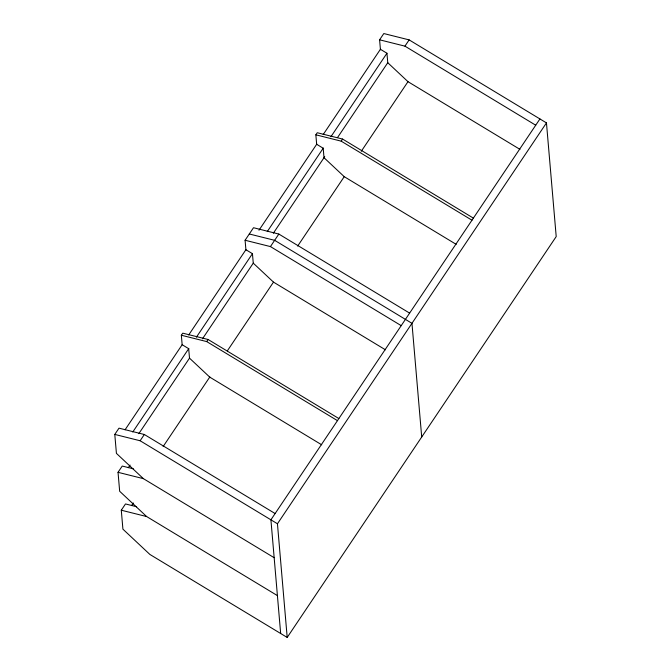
<?xml version="1.0" encoding="UTF-8"?>
<svg xmlns="http://www.w3.org/2000/svg" width="671" height="671" viewBox="0 0 671 671"><rect width="100%" height="100%" fill="white"/><g stroke="black" fill="none" stroke-linecap="round" stroke-linejoin="round"><path stroke-width="1.01" d="M274.162 557.71L143.384 478.649L116.419 453.37L114.791 434.422L118.993 428.157L144.34 434.498L275.118 513.55M321.703 444.798L209.729 377.11L189.507 358.146L188.694 348.677L182.151 344.718L181.346 335.248L182.747 333.16L208.085 339.492L338.863 418.553M245.947 250.224L245.091 240.252L253.504 227.721L278.842 234.062L409.62 313.114M456.205 244.361L344.24 176.674L324.009 157.71L323.204 148.241L316.662 144.282L315.848 134.812L317.249 132.724L342.596 139.065L473.374 218.117M380.457 49.788L379.601 39.815L383.804 33.55L409.142 39.891L546.462 122.894L556.209 236.578L287.196 637.45L149.876 554.439L122.91 529.159L121.292 510.212L125.494 503.946L136.641 506.731M125.058 429.801L182.269 344.55M188.694 334.98L245.905 249.721L252.447 253.672L253.261 263.149L202.466 338.83M258.981 230.237L316.779 144.114M323.196 134.544L380.415 49.285L386.949 53.244L387.763 62.713L337.555 137.53M132.766 432.015L188.811 348.501M196.402 337.186L252.447 253.672M267.276 231.579L323.313 148.065M330.904 136.758L386.949 53.244M138.83 433.659L189.625 357.97M273.34 233.223L324.714 156.67M277.408 595.605L146.63 516.544L119.664 491.264L118.037 472.317L122.239 466.051L133.395 468.836M114.791 434.422L140.13 440.755L144.34 434.498M181.346 335.248L206.685 341.581L208.085 339.492M245.091 240.252L270.438 246.584L278.842 234.062M315.848 134.812L341.195 141.153L342.596 139.065M379.601 39.815L404.94 46.148L409.142 39.891M128.312 467.695L130.057 465.087M163.145 446.534L209.847 376.934M227.36 350.841L273.483 282.114L253.261 263.149M297.656 246.098L344.357 176.498M361.283 151.277L407.985 81.677L387.763 62.713M131.558 505.59L133.311 502.982M539.929 118.943L270.916 519.815L280.663 633.499M287.196 637.45L277.45 523.766L546.462 122.894M249.293 233.986L274.64 240.319L411.96 323.33L421.707 437.014M118.037 472.317L143.384 478.649M121.292 510.212L146.63 516.544M404.94 46.148L535.718 125.209M407.985 81.677L519.958 149.365M341.195 141.153L471.973 220.205M270.438 246.584L401.216 325.645M273.483 282.114L385.448 349.801M206.685 341.581L337.463 420.642M140.13 440.755L277.45 523.766"/></g></svg>
